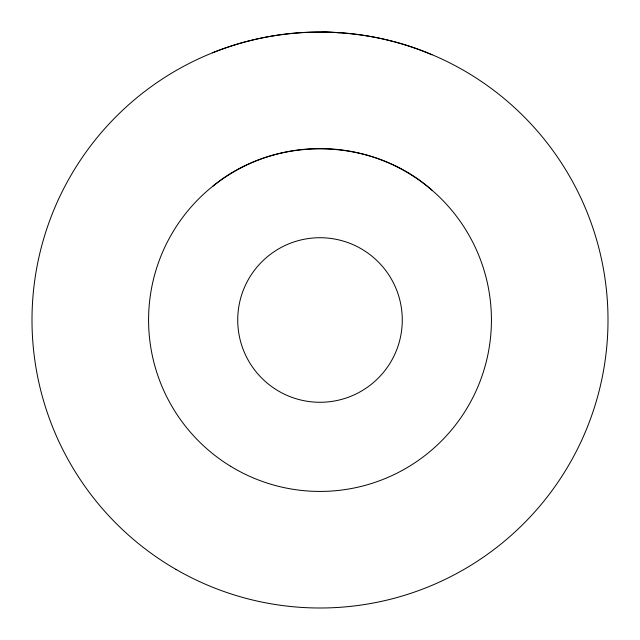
<?xml version="1.0" encoding="UTF-8"?>
<svg xmlns="http://www.w3.org/2000/svg" width="640" height="640" viewBox="0 0 640 640"><rect width="100%" height="100%" fill="white"/><g stroke="black" fill="none" stroke-linecap="round" stroke-linejoin="round"><path stroke-width="0.96" d="M212.536 186.504C274.2 134.856 372.064 136.568 431.968 190.216M212.536 52.848L213.984 52.224C283.304 24.672 363.368 25.328 431.968 54.8M322.256 32.072L339.416 32.696M176 569.416A288 288 0 0 0 608 320A288 288 0 0 0 176 70.584A288 288 0 0 0 176 569.416M230.576 466.256A171.432 171.432 0 0 0 491.376 324.312A171.432 171.432 0 0 0 238.048 169.432A171.432 171.432 0 0 0 230.576 466.256M274.464 388.536A82.288 82.288 0 0 0 402.12 325.168A82.288 82.288 0 0 0 283.416 246.296A82.288 82.288 0 0 0 274.464 388.536"/></g></svg>
